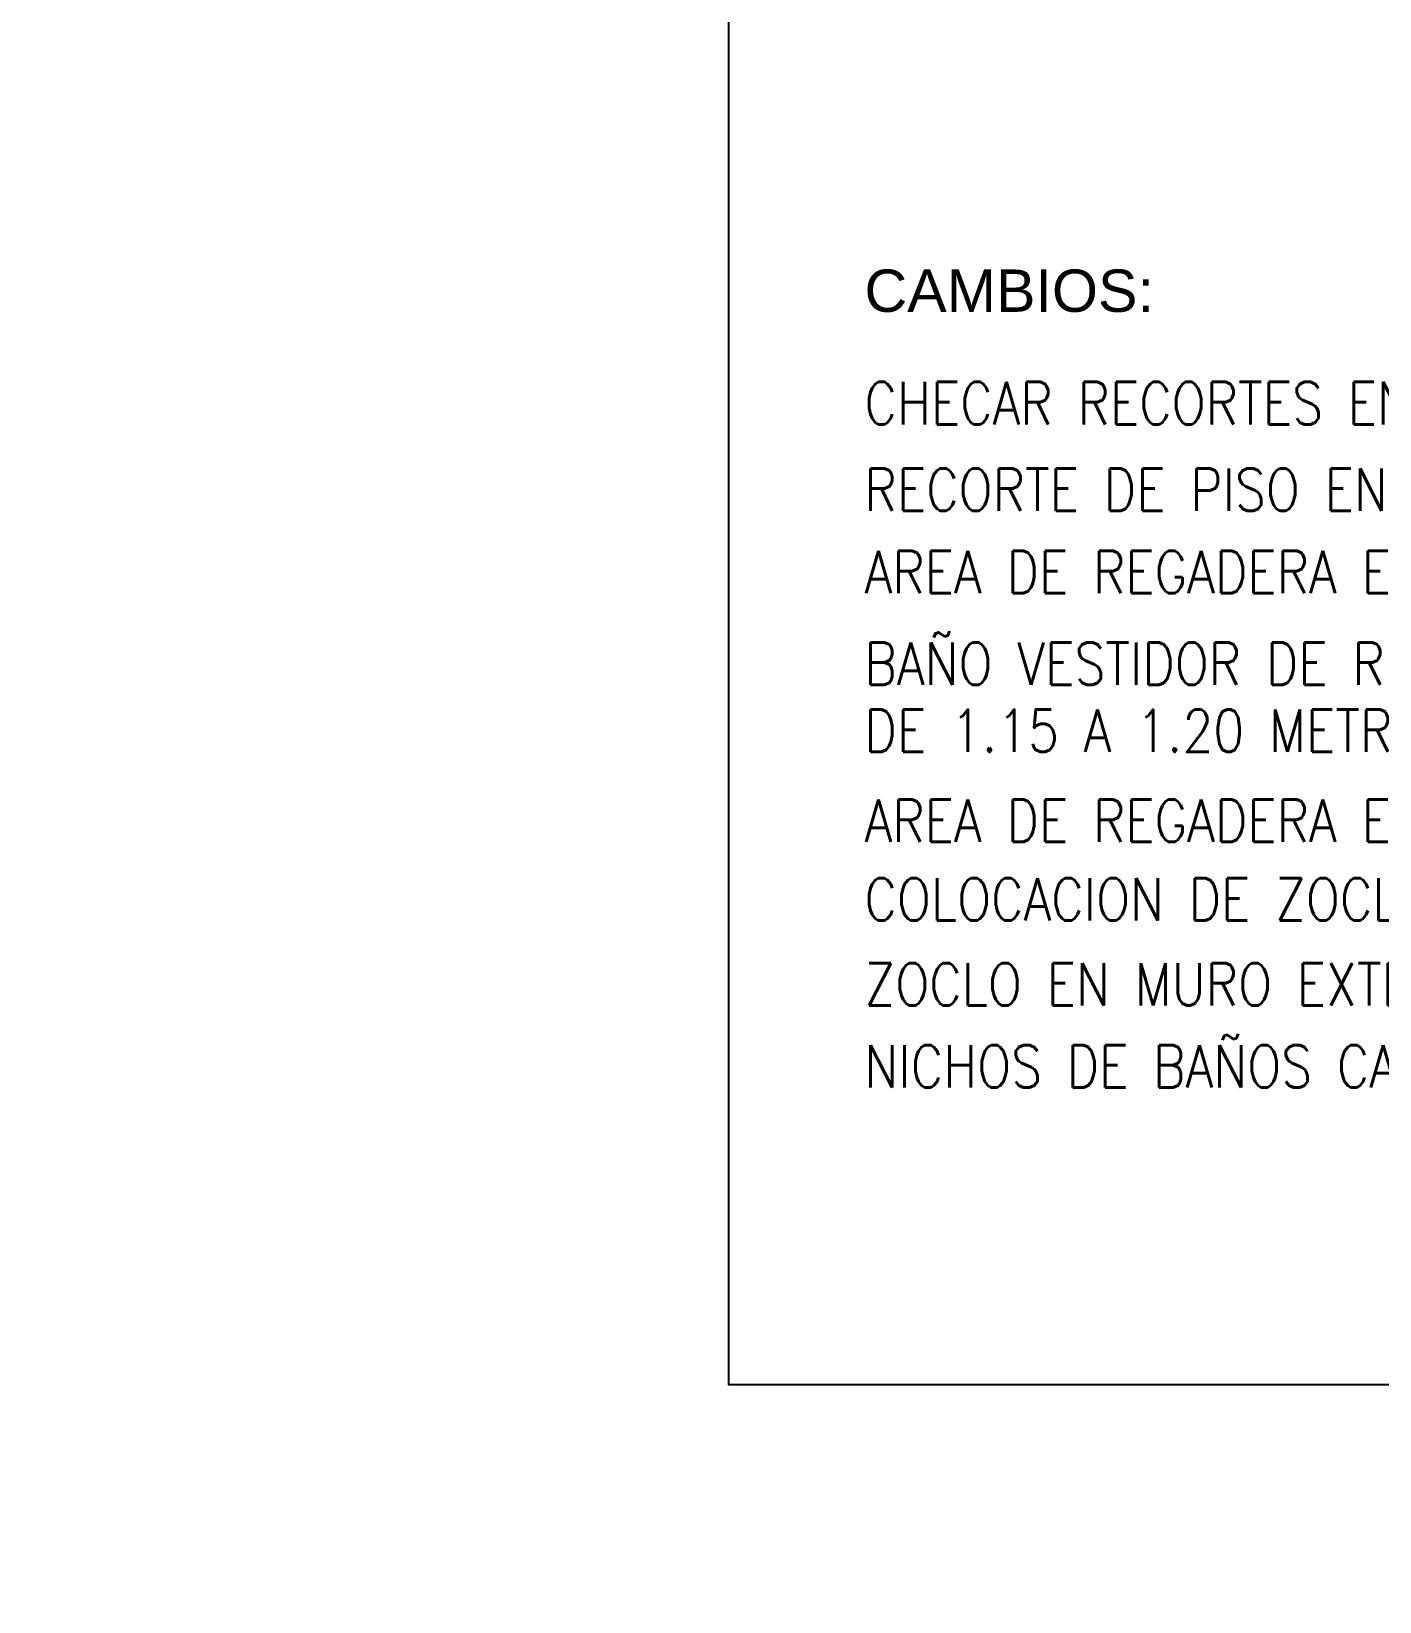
# Model space of a CAD drawing. Header units: metres. Extents: x 231 to 394, y -324 to -29.
# Drawn here: x 268.47 to 274.83, y -87.29 to -79.88 of the extents above; entities that cross this region are included whole.
import ezdxf

# ---------------------------------------------------------------- set-up
doc = ezdxf.new("R2010")
doc.units = ezdxf.units.M
for name, color, linetype in [('A-ACABADOS PISOS', 1, 'Continuous'), ('A-PISO', 30, 'Continuous'), ('A-TEXTOS', 7, 'Continuous')]:
    doc.layers.add(name, color=color, linetype=linetype)
doc.styles.add('oK', font='romans.shx', dxfattribs={"height": 0.12})
doc.styles.get("Standard").update_dxf_attribs({"font": 'arial.ttf'})

msp = doc.modelspace()

# ---------------------------------------------------------------- linework, layer by layer
at = {"layer": 'A-ACABADOS PISOS'}
msp.add_lwpolyline([(271.7596, -55.2089), (293.173, -55.2089), (293.173, -86.2648), (271.7596, -86.2648)], close=True, dxfattribs=at)
at = {"layer": 'A-PISO', "ltscale": 100}
msp.add_circle((268.4684, -66.1867), 37.5515, dxfattribs=at)

# ---------------------------------------------------------------- texts
at = {"layer": 'A-TEXTOS', "color": 1}
msp.add_text('CAMBIOS:', height=0.2, dxfattribs=at).set_placement((272.3998, -81.1998))
at = {"layer": 'A-TEXTOS', "color": 1, "style": 'oK', "width": 0.85}
for s, p in [('CHECAR RECORTES EN PISO LAVANDERIA, BAÑO VISITAS Y BAÑO RECAMARA 2', (272.3998, -81.7308)), ('RECORTE DE PISO EN LA MISMA SECCION DE ESCALERA PLANTA BAJA Y ALTA 1.15 METROS', (272.3998, -82.1388)), ('AREA DE REGADERA EN BAÑO DE RECAMARA PLANTA BAJA CRECE DE 1.10 A 1.20 METROS', (272.3998, -82.5279)), ('BAÑO VESTIDOR DE RECAMARA PRINCIPAL CRECE EL MURO DE WC Y AREA DE REGADERA', (272.3998, -82.96)), ('DE 1.15 A 1.20 METROS', (272.3998, -83.277)), ('AREA DE REGADERA EN BAÑO DE RECAMARA 2 PLANTA ALTA CRECE DE 1.12 A 1.20 METROS', (272.3998, -83.7016)), ('COLOCACION DE ZOCLO SIEMPRE A LO MAS LARGO 1.20', (272.3998, -84.0729)), ('ZOCLO EN MURO EXTERIOR DE PATIO-JARDIN   1', (272.3998, -84.4738)), ('NICHOS DE BAÑOS CAMBIA VER DETALLE EN CORTES DE BAÑOS', (272.3998, -84.8605))]:
    msp.add_text(s, height=0.2, dxfattribs=at).set_placement(p)

doc.saveas('drawing.dxf')
